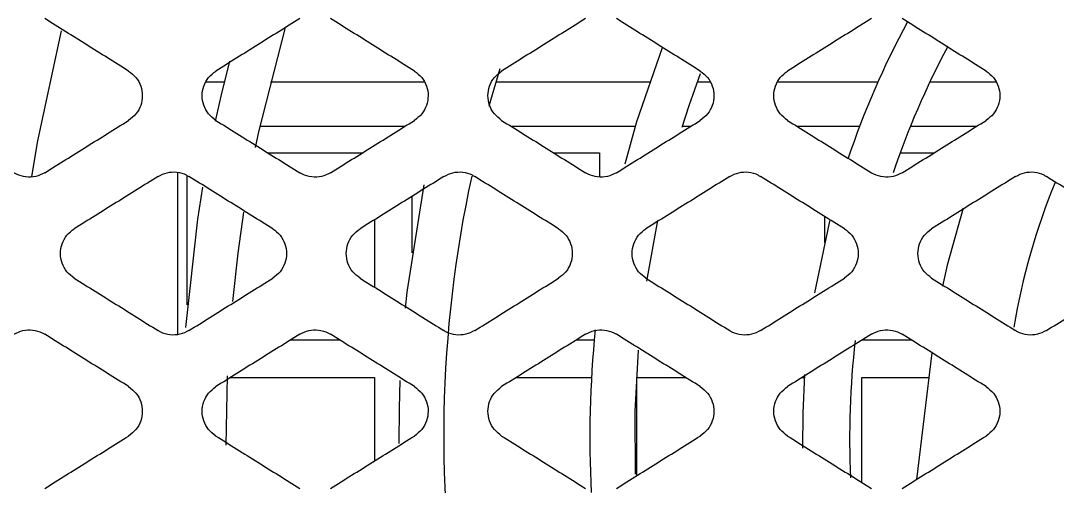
# Model space of a CAD drawing. Header units: millimetres. Extents: x 11355 to 11505, y 8083 to 8171.
# Drawn here: x 11367.42 to 11368.868, y 8089.317 to 8089.968 of the extents above; entities that cross this region are included whole.
import ezdxf

# ---------------------------------------------------------------- set-up
doc = ezdxf.new("R2010")
doc.units = ezdxf.units.MM
doc.layers.add('UPS', color=7, linetype='Continuous')

# ---------------------------------------------------------------- blocks, each defined once
blk = doc.blocks.new('UPS - 2.2kVA (APC SRT2200RMXLI-NC)')
at = {"linetype": 'Continuous'}
for p, q in [((2322.8798, 1375.5538), (2322.9052, 1375.5538)), ((2322.9699, 1375.5538), (2323.1847, 1375.5538)), ((2323.2851, 1375.5538), (2323.4998, 1375.5538)), ((2323.5665, 1375.5538), (2323.5841, 1375.5538)), ((2323.6788, 1375.5538), (2323.8188, 1375.5538)), ((2323.8915, 1375.5538), (2323.9839, 1375.5538)), ((2322.9553, 1375.4919), (2323.158, 1375.4919)), ((2323.306, 1375.4919), (2323.4798, 1375.4919)), ((2323.5456, 1375.4919), (2323.5574, 1375.4919)), ((2323.7054, 1375.4919), (2323.7933, 1375.4919)), ((2323.8642, 1375.4919), (2323.9569, 1375.4919)), ((2322.9659, 1375.4548), (2323.0986, 1375.4548)), ((2323.3653, 1375.4548), (2323.4297, 1375.4548)), ((2323.4297, 1375.4548), (2323.4297, 1375.421)), ((2323.8499, 1375.4548), (2323.8976, 1375.4548)), ((2322.84, 1375.4273), (2322.84, 1375.2008)), ((2322.8534, 1375.242), (2322.8534, 1375.423)), ((2323.1677, 1375.3146), (2323.1677, 1375.3939)), ((2323.1154, 1375.3611), (2323.1154, 1375.2666)), ((2323.4956, 1375.2754), (2323.511, 1375.36)), ((2323.7439, 1375.3659), (2323.7439, 1375.3292)), ((2323.0668, 1375.1929), (2322.9977, 1375.1929)), ((2323.4223, 1375.1929), (2323.3972, 1375.1929)), ((2323.8657, 1375.1929), (2323.7966, 1375.1929)), ((2323.8943, 1375.175), (2323.8725, 1374.9978)), ((2322.9081, 1375.0461), (2322.9099, 1375.1427)), ((2322.9139, 1375.1405), (2323.1154, 1375.1405)), ((2323.1154, 1375.1405), (2323.1154, 1375.024)), ((2323.3133, 1375.1405), (2323.4185, 1375.1405)), ((2323.482, 1375.1405), (2323.5501, 1375.1405)), ((2323.482, 1375.0035), (2323.482, 1375.1405)), ((2323.7128, 1375.1405), (2323.7161, 1375.1405)), ((2323.7963, 1375.1405), (2323.89, 1375.1405)), ((2323.7963, 1374.9938), (2323.7963, 1375.1405))]:
    blk.add_line(p, q, dxfattribs=at)
at = {"linetype": 'Continuous', "flags": 128}
for points in [[(2322.6361, 1375.4214), (2322.6446, 1375.4712), (2322.6778, 1375.625)], [(2322.9491, 1375.4623), (2322.9536, 1375.4839), (2322.9908, 1375.6299)], [(2323.5171, 1375.6013), (2323.4816, 1375.4978), (2323.465, 1375.4389)], [(2322.9125, 1375.5829), (2322.9004, 1375.5341), (2322.8925, 1375.4989)], [(2323.2753, 1375.5201), (2323.2777, 1375.5284), (2323.2909, 1375.5726)], [(2323.5451, 1375.4905), (2323.5549, 1375.5206), (2323.5708, 1375.5655)], [(2322.8747, 1375.4066), (2322.8676, 1375.3621), (2322.8509, 1375.2102)], [(2323.1843, 1375.4097), (2323.1606, 1375.2597), (2323.1582, 1375.2376)], [(2322.917, 1375.2467), (2322.9245, 1375.3143), (2322.9326, 1375.3715)], [(2323.9379, 1375.3775), (2323.9157, 1375.2977), (2323.9092, 1375.2682)], [(2323.7515, 1375.3604), (2323.7506, 1375.3568), (2323.73, 1375.2587)], [(2323.48, 1375.0055), (2323.4795, 1375.0931), (2323.4841, 1375.1786)], [(2323.7164, 1375.1448), (2323.7137, 1375.0905), (2323.7133, 1375.0418)], [(2323.1508, 1375.1362), (2323.1495, 1375.0975), (2323.1491, 1375.0484)]]:
    blk.add_lwpolyline(points, dxfattribs=at)
at = {"linetype": 'Continuous'}
for radius, start, end in [(1.2221, 151.6195, 161.4321), (1.1561, 151.833, 161.3423), (1.7234, 167.7682, 189.9474), (0.9392, 157.694, 170.5502), (1.5191, 174.3126, 182.9024), (1.1561, 173.2758, 182.7963)]:
    blk.add_arc((2324.9353, 1375.0568), radius, start, end, dxfattribs=at)
for points, knots in [([(2322.7715, 1375.569), (2322.7618, 1375.5751), (2322.7422, 1375.5873), (2322.7032, 1375.6118), (2322.6739, 1375.6301), (2322.6543, 1375.6423)], [0, 0, 0, 0, 0.250025, 0.500049, 1, 1, 1, 1]), ([(2323.0107, 1375.6423), (2323.0009, 1375.6362), (2322.9814, 1375.624), (2322.9423, 1375.5996), (2322.913, 1375.5812), (2322.8935, 1375.569)], [0, 0, 0, 0, 0.2500247, 0.5000495, 1, 1, 1, 1]), ([(2323.171, 1375.569), (2323.1612, 1375.5751), (2323.1417, 1375.5873), (2323.1026, 1375.6118), (2323.0733, 1375.6301), (2323.0538, 1375.6423)], [0, 0, 0, 0, 0.2500247, 0.5000495, 1, 1, 1, 1]), ([(2323.4102, 1375.6423), (2323.4004, 1375.6362), (2323.3808, 1375.624), (2323.3418, 1375.5996), (2323.3125, 1375.5812), (2323.2929, 1375.569)], [0, 0, 0, 0, 0.2500247, 0.5000495, 1, 1, 1, 1]), ([(2323.5705, 1375.569), (2323.5607, 1375.5751), (2323.5412, 1375.5873), (2323.5021, 1375.6118), (2323.4728, 1375.6301), (2323.4533, 1375.6423)], [0, 0, 0, 0, 0.250025, 0.500049, 1, 1, 1, 1]), ([(2323.8096, 1375.6423), (2323.7999, 1375.6362), (2323.7803, 1375.624), (2323.7412, 1375.5996), (2323.7119, 1375.5812), (2323.6924, 1375.569)], [0, 0, 0, 0, 0.250025, 0.500049, 1, 1, 1, 1]), ([(2323.9699, 1375.569), (2323.9602, 1375.5751), (2323.9406, 1375.5873), (2323.9016, 1375.6118), (2323.8723, 1375.6301), (2323.8527, 1375.6423)], [0, 0, 0, 0, 0.2500247, 0.5000495, 1, 1, 1, 1]), ([(2322.7715, 1375.569), (2322.7752, 1375.5662), (2322.7825, 1375.5606), (2322.7891, 1375.5482), (2322.7915, 1375.5345), (2322.7891, 1375.5208), (2322.7825, 1375.5084), (2322.7752, 1375.5028), (2322.7715, 1375.5)], [0, 0, 0, 0, 0.166798, 0.333579, 0.50071, 0.667267, 0.833786, 1, 1, 1, 1]), ([(2322.8935, 1375.5), (2322.8898, 1375.5028), (2322.8825, 1375.5085), (2322.8759, 1375.5209), (2322.8736, 1375.5346), (2322.876, 1375.5483), (2322.8826, 1375.5606), (2322.8898, 1375.5662), (2322.8935, 1375.569)], [0, 0, 0, 0, 0.166778, 0.33354, 0.500643, 0.667185, 0.833717, 1, 1, 1, 1]), ([(2323.171, 1375.569), (2323.1747, 1375.5662), (2323.1819, 1375.5606), (2323.1886, 1375.5482), (2323.1909, 1375.5345), (2323.1885, 1375.5208), (2323.1819, 1375.5084), (2323.1746, 1375.5028), (2323.171, 1375.5)], [0, 0, 0, 0, 0.166798, 0.333579, 0.50071, 0.667267, 0.833786, 1, 1, 1, 1]), ([(2323.2929, 1375.5), (2323.2893, 1375.5028), (2323.282, 1375.5085), (2323.2754, 1375.5209), (2323.273, 1375.5346), (2323.2754, 1375.5483), (2323.282, 1375.5606), (2323.2893, 1375.5662), (2323.2929, 1375.569)], [0, 0, 0, 0, 0.166778, 0.33354, 0.500643, 0.667185, 0.833717, 1, 1, 1, 1]), ([(2323.5705, 1375.569), (2323.5741, 1375.5662), (2323.5814, 1375.5606), (2323.588, 1375.5482), (2323.5904, 1375.5345), (2323.588, 1375.5208), (2323.5814, 1375.5084), (2323.5741, 1375.5028), (2323.5705, 1375.5)], [0, 0, 0, 0, 0.166798, 0.333579, 0.50071, 0.667267, 0.833786, 1, 1, 1, 1]), ([(2323.6924, 1375.5), (2323.6888, 1375.5028), (2323.6815, 1375.5085), (2323.6749, 1375.5209), (2323.6725, 1375.5346), (2323.6749, 1375.5483), (2323.6815, 1375.5606), (2323.6888, 1375.5662), (2323.6924, 1375.569)], [0, 0, 0, 0, 0.166778, 0.33354, 0.500643, 0.667185, 0.833717, 1, 1, 1, 1]), ([(2323.9699, 1375.569), (2323.9736, 1375.5662), (2323.9809, 1375.5606), (2323.9875, 1375.5482), (2323.9899, 1375.5345), (2323.9875, 1375.5208), (2323.9809, 1375.5084), (2323.9736, 1375.5028), (2323.9699, 1375.5)], [0, 0, 0, 0, 0.166798, 0.333579, 0.50071, 0.667267, 0.833786, 1, 1, 1, 1]), ([(2322.6543, 1375.4268), (2322.6641, 1375.4329), (2322.6837, 1375.4451), (2322.7227, 1375.4695), (2322.752, 1375.4878), (2322.7715, 1375.5)], [0, 0, 0, 0, 0.250017, 0.500035, 1, 1, 1, 1]), ([(2322.8935, 1375.5), (2322.9032, 1375.4939), (2322.9228, 1375.4817), (2322.9618, 1375.4573), (2322.9911, 1375.439), (2323.0107, 1375.4268)], [0, 0, 0, 0, 0.250017, 0.500035, 1, 1, 1, 1]), ([(2323.0538, 1375.4268), (2323.0636, 1375.4329), (2323.0831, 1375.4451), (2323.1222, 1375.4695), (2323.1515, 1375.4878), (2323.171, 1375.5)], [0, 0, 0, 0, 0.250017, 0.500035, 1, 1, 1, 1]), ([(2323.2929, 1375.5), (2323.3027, 1375.4939), (2323.3222, 1375.4817), (2323.3613, 1375.4573), (2323.3906, 1375.439), (2323.4101, 1375.4268)], [0, 0, 0, 0, 0.2500174, 0.5000348, 1, 1, 1, 1]), ([(2323.4533, 1375.4268), (2323.4631, 1375.4329), (2323.4826, 1375.4451), (2323.5217, 1375.4695), (2323.551, 1375.4878), (2323.5705, 1375.5)], [0, 0, 0, 0, 0.2500174, 0.5000348, 1, 1, 1, 1]), ([(2323.6924, 1375.5), (2323.7022, 1375.4939), (2323.7217, 1375.4817), (2323.7608, 1375.4573), (2323.7901, 1375.439), (2323.8096, 1375.4268)], [0, 0, 0, 0, 0.250017, 0.500035, 1, 1, 1, 1]), ([(2323.8527, 1375.4268), (2323.8625, 1375.4329), (2323.8821, 1375.4451), (2323.9211, 1375.4695), (2323.9504, 1375.4878), (2323.9699, 1375.5)], [0, 0, 0, 0, 0.250017, 0.500035, 1, 1, 1, 1]), ([(2322.6543, 1375.4268), (2322.6502, 1375.4247), (2322.642, 1375.4206), (2322.6279, 1375.4202), (2322.6176, 1375.4231), (2322.6124, 1375.4261), (2322.6112, 1375.4268)], [0, 0, 0, 0, 0.30217, 0.604295, 0.906659, 1, 1, 1, 1]), ([(2322.8127, 1375.4216), (2322.8029, 1375.4155), (2322.7834, 1375.4033), (2322.7443, 1375.3789), (2322.715, 1375.3606), (2322.6955, 1375.3484)], [0, 0, 0, 0, 0.250018, 0.500036, 1, 1, 1, 1]), ([(2322.8127, 1375.4216), (2322.8168, 1375.4237), (2322.8251, 1375.4278), (2322.8391, 1375.4283), (2322.8495, 1375.4254), (2322.8546, 1375.4223), (2322.8558, 1375.4216)], [0, 0, 0, 0, 0.302193, 0.604341, 0.906715, 1, 1, 1, 1]), ([(2322.973, 1375.3484), (2322.9633, 1375.3545), (2322.9437, 1375.3667), (2322.9047, 1375.3911), (2322.8754, 1375.4094), (2322.8558, 1375.4216)], [0, 0, 0, 0, 0.250018, 0.500036, 1, 1, 1, 1]), ([(2323.0538, 1375.4268), (2323.0497, 1375.4247), (2323.0414, 1375.4206), (2323.0274, 1375.4202), (2323.0171, 1375.4231), (2323.0119, 1375.4261), (2323.0107, 1375.4268)], [0, 0, 0, 0, 0.3021699, 0.6042949, 0.9066588, 1, 1, 1, 1]), ([(2323.2122, 1375.4216), (2323.2024, 1375.4155), (2323.1829, 1375.4033), (2323.1438, 1375.3789), (2323.1145, 1375.3606), (2323.095, 1375.3484)], [0, 0, 0, 0, 0.250018, 0.500036, 1, 1, 1, 1]), ([(2323.2122, 1375.4216), (2323.2163, 1375.4237), (2323.2245, 1375.4278), (2323.2386, 1375.4283), (2323.2489, 1375.4254), (2323.2541, 1375.4223), (2323.2553, 1375.4216)], [0, 0, 0, 0, 0.302193, 0.604341, 0.906715, 1, 1, 1, 1]), ([(2323.3725, 1375.3484), (2323.3627, 1375.3545), (2323.3432, 1375.3667), (2323.3041, 1375.3911), (2323.2748, 1375.4094), (2323.2553, 1375.4216)], [0, 0, 0, 0, 0.250018, 0.500036, 1, 1, 1, 1]), ([(2323.4533, 1375.4268), (2323.4492, 1375.4247), (2323.4409, 1375.4206), (2323.4269, 1375.4202), (2323.4165, 1375.4231), (2323.4114, 1375.4261), (2323.4101, 1375.4268)], [0, 0, 0, 0, 0.30217, 0.604295, 0.906659, 1, 1, 1, 1]), ([(2323.6116, 1375.4216), (2323.6019, 1375.4155), (2323.5823, 1375.4033), (2323.5433, 1375.3789), (2323.514, 1375.3606), (2323.4944, 1375.3484)], [0, 0, 0, 0, 0.250018, 0.500036, 1, 1, 1, 1]), ([(2323.6116, 1375.4216), (2323.6158, 1375.4237), (2323.624, 1375.4278), (2323.6381, 1375.4283), (2323.6484, 1375.4254), (2323.6536, 1375.4223), (2323.6548, 1375.4216)], [0, 0, 0, 0, 0.302193, 0.604341, 0.906715, 1, 1, 1, 1]), ([(2323.772, 1375.3484), (2323.7622, 1375.3545), (2323.7427, 1375.3667), (2323.7036, 1375.3911), (2323.6743, 1375.4094), (2323.6548, 1375.4216)], [0, 0, 0, 0, 0.250018, 0.500036, 1, 1, 1, 1]), ([(2323.8527, 1375.4268), (2323.8486, 1375.4247), (2323.8404, 1375.4206), (2323.8263, 1375.4202), (2323.816, 1375.4231), (2323.8108, 1375.4261), (2323.8096, 1375.4268)], [0, 0, 0, 0, 0.30217, 0.604295, 0.906659, 1, 1, 1, 1]), ([(2324.0111, 1375.4216), (2324.0013, 1375.4155), (2323.9818, 1375.4033), (2323.9427, 1375.3789), (2323.9134, 1375.3606), (2323.8939, 1375.3484)], [0, 0, 0, 0, 0.250018, 0.500036, 1, 1, 1, 1]), ([(2324.0111, 1375.4216), (2324.0152, 1375.4237), (2324.0235, 1375.4278), (2324.0375, 1375.4283), (2324.0479, 1375.4254), (2324.053, 1375.4223), (2324.0542, 1375.4216)], [0, 0, 0, 0, 0.302193, 0.604341, 0.906715, 1, 1, 1, 1]), ([(2324.1714, 1375.3484), (2324.1617, 1375.3545), (2324.1421, 1375.3667), (2324.1031, 1375.3911), (2324.0738, 1375.4094), (2324.0542, 1375.4216)], [0, 0, 0, 0, 0.250018, 0.500036, 1, 1, 1, 1]), ([(2322.6955, 1375.2794), (2322.6919, 1375.2822), (2322.6846, 1375.2878), (2322.678, 1375.3002), (2322.6756, 1375.3139), (2322.678, 1375.3276), (2322.6846, 1375.34), (2322.6919, 1375.3456), (2322.6955, 1375.3484)], [0, 0, 0, 0, 0.166759, 0.333503, 0.500579, 0.667051, 0.833507, 1, 1, 1, 1]), ([(2322.973, 1375.3484), (2322.9767, 1375.3456), (2322.984, 1375.34), (2322.9906, 1375.3275), (2322.993, 1375.3139), (2322.9906, 1375.3002), (2322.984, 1375.2878), (2322.9767, 1375.2822), (2322.973, 1375.2794)], [0, 0, 0, 0, 0.166771, 0.333527, 0.500619, 0.6671, 0.833548, 1, 1, 1, 1]), ([(2323.095, 1375.2794), (2323.0913, 1375.2822), (2323.084, 1375.2878), (2323.0774, 1375.3002), (2323.075, 1375.3139), (2323.0774, 1375.3276), (2323.0841, 1375.34), (2323.0913, 1375.3456), (2323.095, 1375.3484)], [0, 0, 0, 0, 0.166759, 0.333503, 0.500579, 0.667051, 0.833507, 1, 1, 1, 1]), ([(2323.3725, 1375.3484), (2323.3761, 1375.3456), (2323.3834, 1375.34), (2323.39, 1375.3275), (2323.3924, 1375.3139), (2323.39, 1375.3002), (2323.3834, 1375.2878), (2323.3761, 1375.2822), (2323.3725, 1375.2794)], [0, 0, 0, 0, 0.166771, 0.333527, 0.500619, 0.6671, 0.833548, 1, 1, 1, 1]), ([(2323.4944, 1375.2794), (2323.4908, 1375.2822), (2323.4835, 1375.2878), (2323.4769, 1375.3002), (2323.4745, 1375.3139), (2323.4769, 1375.3276), (2323.4835, 1375.34), (2323.4908, 1375.3456), (2323.4944, 1375.3484)], [0, 0, 0, 0, 0.166759, 0.333503, 0.500579, 0.667051, 0.833507, 1, 1, 1, 1]), ([(2323.772, 1375.3484), (2323.7756, 1375.3456), (2323.7829, 1375.34), (2323.7895, 1375.3275), (2323.7919, 1375.3139), (2323.7895, 1375.3002), (2323.7829, 1375.2878), (2323.7756, 1375.2822), (2323.772, 1375.2794)], [0, 0, 0, 0, 0.166771, 0.333527, 0.500619, 0.6671, 0.833548, 1, 1, 1, 1]), ([(2323.8939, 1375.2794), (2323.8903, 1375.2822), (2323.883, 1375.2878), (2323.8764, 1375.3002), (2323.874, 1375.3139), (2323.8764, 1375.3276), (2323.883, 1375.34), (2323.8903, 1375.3456), (2323.8939, 1375.3484)], [0, 0, 0, 0, 0.166759, 0.333503, 0.500579, 0.667051, 0.833507, 1, 1, 1, 1]), ([(2322.6955, 1375.2794), (2322.7053, 1375.2733), (2322.7248, 1375.2611), (2322.7639, 1375.2367), (2322.7932, 1375.2183), (2322.8127, 1375.2061)], [0, 0, 0, 0, 0.250012, 0.500024, 1, 1, 1, 1]), ([(2322.8558, 1375.2061), (2322.8656, 1375.2122), (2322.8851, 1375.2245), (2322.9242, 1375.2489), (2322.9535, 1375.2672), (2322.973, 1375.2794)], [0, 0, 0, 0, 0.250012, 0.500024, 1, 1, 1, 1]), ([(2323.095, 1375.2794), (2323.1047, 1375.2733), (2323.1243, 1375.2611), (2323.1633, 1375.2367), (2323.1926, 1375.2183), (2323.2122, 1375.2061)], [0, 0, 0, 0, 0.2500119, 0.5000239, 1, 1, 1, 1]), ([(2323.2553, 1375.2061), (2323.2651, 1375.2122), (2323.2846, 1375.2245), (2323.3237, 1375.2489), (2323.353, 1375.2672), (2323.3725, 1375.2794)], [0, 0, 0, 0, 0.250012, 0.500024, 1, 1, 1, 1]), ([(2323.4944, 1375.2794), (2323.5042, 1375.2733), (2323.5237, 1375.2611), (2323.5628, 1375.2367), (2323.5921, 1375.2183), (2323.6116, 1375.2061)], [0, 0, 0, 0, 0.250012, 0.500024, 1, 1, 1, 1]), ([(2323.6548, 1375.2061), (2323.6645, 1375.2122), (2323.6841, 1375.2245), (2323.7231, 1375.2489), (2323.7524, 1375.2672), (2323.772, 1375.2794)], [0, 0, 0, 0, 0.2500119, 0.5000239, 1, 1, 1, 1]), ([(2323.8939, 1375.2794), (2323.9037, 1375.2733), (2323.9232, 1375.2611), (2323.9623, 1375.2367), (2323.9916, 1375.2183), (2324.0111, 1375.2061)], [0, 0, 0, 0, 0.250012, 0.500024, 1, 1, 1, 1]), ([(2324.0542, 1375.2061), (2324.064, 1375.2122), (2324.0835, 1375.2245), (2324.1226, 1375.2489), (2324.1519, 1375.2672), (2324.1714, 1375.2794)], [0, 0, 0, 0, 0.2500119, 0.5000239, 1, 1, 1, 1]), ([(2322.6112, 1375.201), (2322.6153, 1375.203), (2322.6236, 1375.2071), (2322.6376, 1375.2076), (2322.648, 1375.2047), (2322.6531, 1375.2017), (2322.6544, 1375.201)], [0, 0, 0, 0, 0.30226, 0.604474, 0.906937, 1, 1, 1, 1]), ([(2322.7716, 1375.1278), (2322.7618, 1375.1339), (2322.7422, 1375.1461), (2322.7032, 1375.1705), (2322.6739, 1375.1888), (2322.6544, 1375.201)], [0, 0, 0, 0, 0.250011, 0.500023, 1, 1, 1, 1]), ([(2322.8558, 1375.2061), (2322.8517, 1375.2041), (2322.8435, 1375.2), (2322.8294, 1375.1995), (2322.8191, 1375.2024), (2322.8139, 1375.2054), (2322.8127, 1375.2061)], [0, 0, 0, 0, 0.30225, 0.604454, 0.906912, 1, 1, 1, 1]), ([(2323.0107, 1375.201), (2323.0009, 1375.1949), (2322.9814, 1375.1827), (2322.9423, 1375.1583), (2322.913, 1375.14), (2322.8935, 1375.1278)], [0, 0, 0, 0, 0.250011, 0.500023, 1, 1, 1, 1]), ([(2323.0107, 1375.201), (2323.0148, 1375.203), (2323.0231, 1375.2071), (2323.0371, 1375.2076), (2323.0474, 1375.2047), (2323.0526, 1375.2017), (2323.0538, 1375.201)], [0, 0, 0, 0, 0.30226, 0.604474, 0.906937, 1, 1, 1, 1]), ([(2323.171, 1375.1278), (2323.1613, 1375.1339), (2323.1417, 1375.1461), (2323.1026, 1375.1705), (2323.0734, 1375.1888), (2323.0538, 1375.201)], [0, 0, 0, 0, 0.250011, 0.500023, 1, 1, 1, 1]), ([(2323.2553, 1375.2061), (2323.2512, 1375.2041), (2323.2429, 1375.2), (2323.2289, 1375.1995), (2323.2185, 1375.2024), (2323.2134, 1375.2054), (2323.2122, 1375.2061)], [0, 0, 0, 0, 0.30225, 0.604454, 0.906912, 1, 1, 1, 1]), ([(2323.4101, 1375.201), (2323.4004, 1375.1949), (2323.3808, 1375.1827), (2323.3418, 1375.1583), (2323.3125, 1375.14), (2323.2929, 1375.1278)], [0, 0, 0, 0, 0.250011, 0.500023, 1, 1, 1, 1]), ([(2323.4101, 1375.201), (2323.4143, 1375.203), (2323.4225, 1375.2071), (2323.4366, 1375.2076), (2323.4469, 1375.2047), (2323.4521, 1375.2017), (2323.4533, 1375.201)], [0, 0, 0, 0, 0.30226, 0.604474, 0.906937, 1, 1, 1, 1]), ([(2323.5705, 1375.1278), (2323.5607, 1375.1339), (2323.5412, 1375.1461), (2323.5021, 1375.1705), (2323.4728, 1375.1888), (2323.4533, 1375.201)], [0, 0, 0, 0, 0.250011, 0.500023, 1, 1, 1, 1]), ([(2323.6548, 1375.2061), (2323.6506, 1375.2041), (2323.6424, 1375.2), (2323.6283, 1375.1995), (2323.618, 1375.2024), (2323.6128, 1375.2054), (2323.6116, 1375.2061)], [0, 0, 0, 0, 0.30225, 0.604454, 0.906912, 1, 1, 1, 1]), ([(2323.8096, 1375.201), (2323.7998, 1375.1949), (2323.7803, 1375.1827), (2323.7412, 1375.1583), (2323.7119, 1375.14), (2323.6924, 1375.1278)], [0, 0, 0, 0, 0.250011, 0.500023, 1, 1, 1, 1]), ([(2323.8096, 1375.201), (2323.8137, 1375.203), (2323.822, 1375.2071), (2323.836, 1375.2076), (2323.8464, 1375.2047), (2323.8515, 1375.2017), (2323.8528, 1375.201)], [0, 0, 0, 0, 0.30226, 0.604474, 0.906937, 1, 1, 1, 1]), ([(2323.97, 1375.1278), (2323.9602, 1375.1339), (2323.9407, 1375.1461), (2323.9016, 1375.1705), (2323.8723, 1375.1888), (2323.8528, 1375.201)], [0, 0, 0, 0, 0.250011, 0.500023, 1, 1, 1, 1]), ([(2324.0542, 1375.2061), (2324.0501, 1375.2041), (2324.0419, 1375.2), (2324.0278, 1375.1995), (2324.0175, 1375.2024), (2324.0123, 1375.2054), (2324.0111, 1375.2061)], [0, 0, 0, 0, 0.30225, 0.604454, 0.906912, 1, 1, 1, 1]), ([(2322.7716, 1375.1278), (2322.7752, 1375.1249), (2322.7825, 1375.1193), (2322.7891, 1375.1069), (2322.7915, 1375.0932), (2322.7891, 1375.0795), (2322.7825, 1375.0672), (2322.7752, 1375.0615), (2322.7716, 1375.0587)], [0, 0, 0, 0, 0.166756, 0.333497, 0.500568, 0.66701, 0.833424, 1, 1, 1, 1]), ([(2322.8935, 1375.0587), (2322.8898, 1375.0615), (2322.8825, 1375.0672), (2322.8759, 1375.0796), (2322.8736, 1375.0933), (2322.876, 1375.107), (2322.8826, 1375.1193), (2322.8898, 1375.1249), (2322.8935, 1375.1278)], [0, 0, 0, 0, 0.166752, 0.33349, 0.500555, 0.666993, 0.83341, 1, 1, 1, 1]), ([(2323.171, 1375.1278), (2323.1747, 1375.1249), (2323.1819, 1375.1193), (2323.1886, 1375.1069), (2323.1909, 1375.0932), (2323.1885, 1375.0795), (2323.1819, 1375.0672), (2323.1747, 1375.0615), (2323.171, 1375.0587)], [0, 0, 0, 0, 0.166756, 0.333497, 0.500568, 0.66701, 0.833424, 1, 1, 1, 1]), ([(2323.2929, 1375.0587), (2323.2893, 1375.0615), (2323.282, 1375.0672), (2323.2754, 1375.0796), (2323.273, 1375.0933), (2323.2754, 1375.107), (2323.282, 1375.1193), (2323.2893, 1375.1249), (2323.2929, 1375.1278)], [0, 0, 0, 0, 0.166752, 0.33349, 0.500555, 0.666993, 0.83341, 1, 1, 1, 1]), ([(2323.5705, 1375.1278), (2323.5741, 1375.1249), (2323.5814, 1375.1193), (2323.588, 1375.1069), (2323.5904, 1375.0932), (2323.588, 1375.0795), (2323.5814, 1375.0672), (2323.5741, 1375.0615), (2323.5705, 1375.0587)], [0, 0, 0, 0, 0.166756, 0.333497, 0.500568, 0.66701, 0.833424, 1, 1, 1, 1]), ([(2323.6924, 1375.0587), (2323.6888, 1375.0615), (2323.6815, 1375.0672), (2323.6749, 1375.0796), (2323.6725, 1375.0933), (2323.6749, 1375.107), (2323.6815, 1375.1193), (2323.6888, 1375.1249), (2323.6924, 1375.1278)], [0, 0, 0, 0, 0.166752, 0.33349, 0.500555, 0.666993, 0.83341, 1, 1, 1, 1]), ([(2323.97, 1375.1278), (2323.9736, 1375.1249), (2323.9809, 1375.1193), (2323.9875, 1375.1069), (2323.9899, 1375.0932), (2323.9875, 1375.0795), (2323.9809, 1375.0672), (2323.9736, 1375.0615), (2323.97, 1375.0587)], [0, 0, 0, 0, 0.166756, 0.3334974, 0.5005678, 0.6670098, 0.8334238, 1, 1, 1, 1]), ([(2322.6544, 1374.9855), (2322.6641, 1374.9916), (2322.6837, 1375.0038), (2322.7227, 1375.0282), (2322.752, 1375.0465), (2322.7716, 1375.0587)], [0, 0, 0, 0, 0.250007, 0.500014, 1, 1, 1, 1]), ([(2322.8935, 1375.0587), (2322.9032, 1375.0526), (2322.9228, 1375.0404), (2322.9618, 1375.016), (2322.9911, 1374.9977), (2323.0107, 1374.9855)], [0, 0, 0, 0, 0.250007, 0.500014, 1, 1, 1, 1]), ([(2323.0538, 1374.9855), (2323.0636, 1374.9916), (2323.0831, 1375.0038), (2323.1222, 1375.0282), (2323.1515, 1375.0465), (2323.171, 1375.0587)], [0, 0, 0, 0, 0.250007, 0.5000141, 1, 1, 1, 1]), ([(2323.2929, 1375.0587), (2323.3027, 1375.0526), (2323.3222, 1375.0404), (2323.3613, 1375.016), (2323.3906, 1374.9977), (2323.4101, 1374.9855)], [0, 0, 0, 0, 0.250007, 0.500014, 1, 1, 1, 1]), ([(2323.4533, 1374.9855), (2323.4631, 1374.9916), (2323.4826, 1375.0038), (2323.5217, 1375.0282), (2323.551, 1375.0465), (2323.5705, 1375.0587)], [0, 0, 0, 0, 0.250007, 0.500014, 1, 1, 1, 1]), ([(2323.6924, 1375.0587), (2323.7022, 1375.0526), (2323.7217, 1375.0404), (2323.7608, 1375.016), (2323.7901, 1374.9977), (2323.8096, 1374.9855)], [0, 0, 0, 0, 0.250007, 0.500014, 1, 1, 1, 1]), ([(2323.8528, 1374.9855), (2323.8625, 1374.9916), (2323.8821, 1375.0038), (2323.9211, 1375.0282), (2323.9504, 1375.0465), (2323.97, 1375.0587)], [0, 0, 0, 0, 0.250007, 0.500014, 1, 1, 1, 1])]:
    blk.add_open_spline(points, degree=3, knots=knots, dxfattribs=at)

msp = doc.modelspace()

# ---------------------------------------------------------------- block references
at = {"layer": 'UPS'}
msp.add_blockref('UPS - 2.2kVA (APC SRT2200RMXLI-NC)', (9044.799, 6714.3289), dxfattribs=at)

doc.saveas('drawing.dxf')
